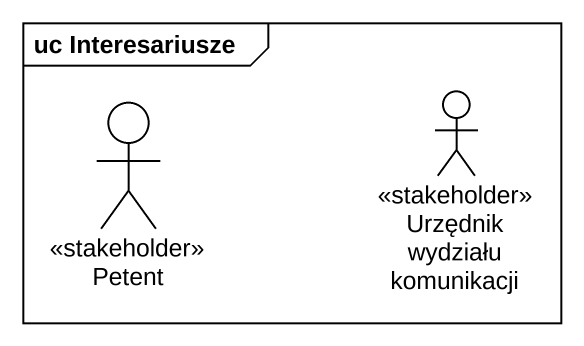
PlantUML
@startuml
mainframe uc Interesariusze
actor Petent <<stakeholder>>
actor "Urzędnik wydziału komunikacji" as Urzędnik_wydziału <<stakeholder>>
@enduml
